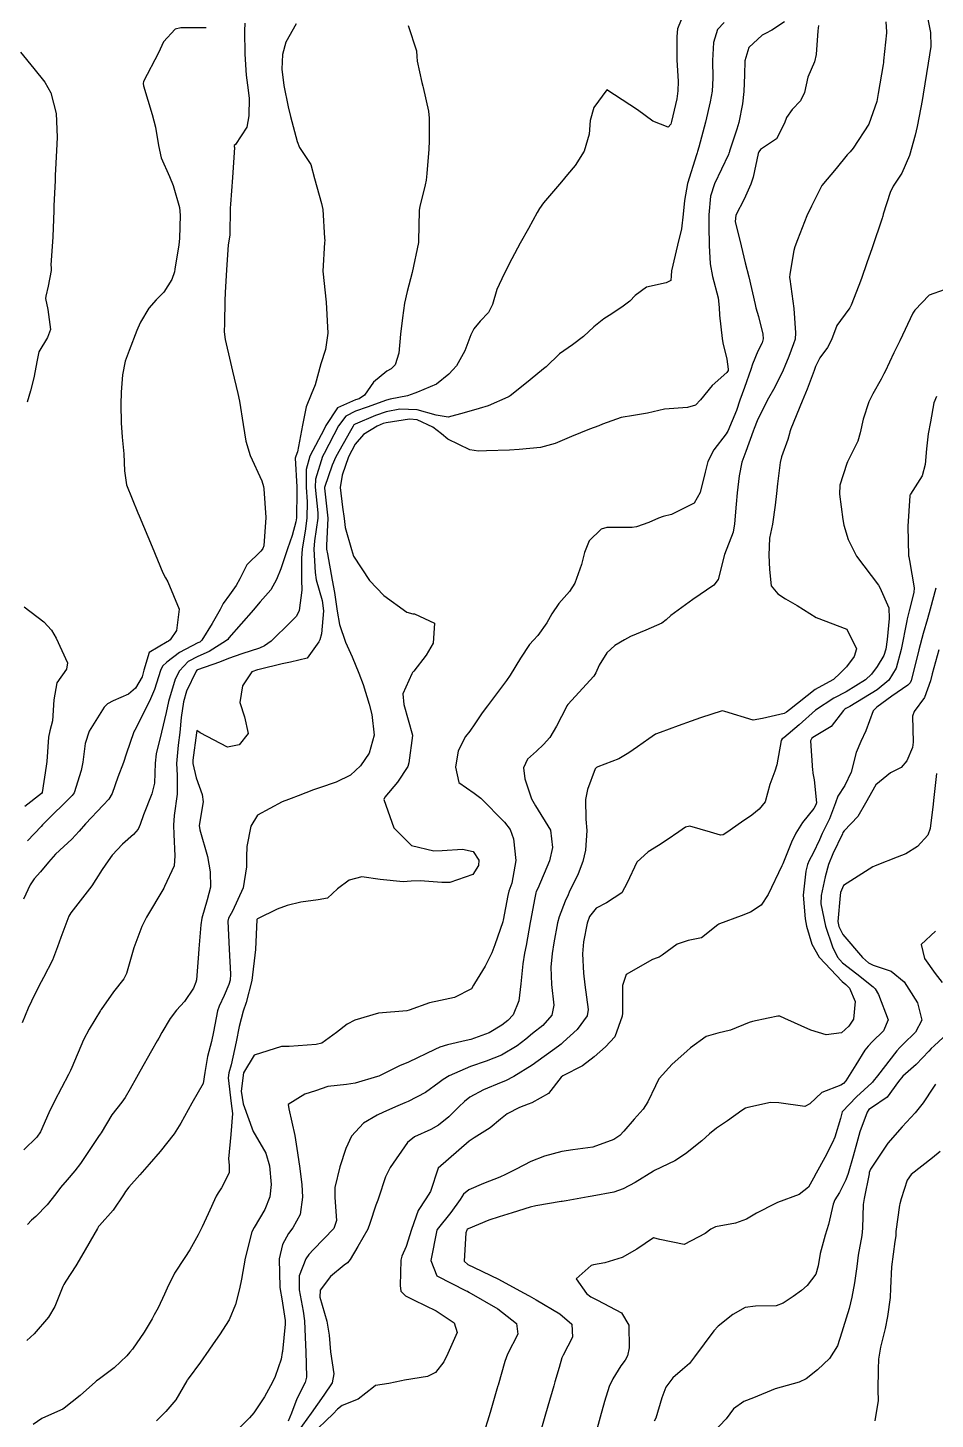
# Model space of a CAD drawing. Header units: metres. Extents: x 318500 to 325275, y 7408834 to 7428799.
# Drawn here: x 323797.2 to 323856, y 7421389.9 to 7421480 of the extents above; entities that cross this region are included whole.
import ezdxf

# ---------------------------------------------------------------- set-up
doc = ezdxf.new("R2010")
doc.units = ezdxf.units.M
doc.header["$MEASUREMENT"] = 0
for name, color, linetype in [('Curvas de Nivel 1m', 11, 'Continuous'), ('Curvas de Nivel 5m', 15, 'Continuous'), ('Vias Primárias', 230, 'Continuous')]:
    doc.layers.add(name, color=color, linetype=linetype)

msp = doc.modelspace()

# ---------------------------------------------------------------- linework, layer by layer
at = {"layer": 'Curvas de Nivel 1m', "flags": 128}
for points, elevation in [([(323839.711, 7421481.031), (323839.275, 7421479.972), (323839.233, 7421479.493), (323839.236, 7421477.972), (323839.309, 7421476.564), (323839.304, 7421475.971), (323839.223, 7421475.451), (323838.895, 7421473.977), (323838.844, 7421473.811), (323838.675, 7421473.616), (323837.671, 7421473.99), (323836.691, 7421474.735), (323834.71, 7421476.03), (323833.859, 7421474.876), (323833.632, 7421474.046), (323833.556, 7421473.157), (323833.238, 7421472.051), (323832.641, 7421471.135), (323832.151, 7421470.548), (323831.763, 7421470.069), (323831.241, 7421469.453), (323830.609, 7421468.71), (323830.343, 7421468.345), (323830.199, 7421468.086), (323829.635, 7421467.044), (323829.096, 7421466.102), (323828.56, 7421465.073), (323828.052, 7421464.117), (323827.575, 7421463.084), (323827.294, 7421462.128), (323827.033, 7421461.611), (323826.504, 7421461.042), (323826.089, 7421460.552), (323825.903, 7421460.146), (323825.509, 7421459.121), (323824.965, 7421458.155), (323824.735, 7421457.888), (323824.462, 7421457.599), (323823.671, 7421456.952), (323822.444, 7421456.447), (323822.268, 7421456.368), (323821.801, 7421456.2), (323820.676, 7421455.977), (323820.436, 7421455.92), (323819.194, 7421455.467), (323818.424, 7421455.199), (323817.792, 7421454.877), (323817.334, 7421454.256), (323816.392, 7421452.471), (323816.295, 7421452.271), (323815.837, 7421450.809), (323815.812, 7421450.278), (323815.993, 7421448.617), (323815.996, 7421448.273), (323815.776, 7421446.814), (323815.738, 7421446.276), (323815.811, 7421444.75), (323815.879, 7421444.274), (323816.26, 7421442.945), (323816.367, 7421442.268), (323816.235, 7421440.773), (323816.114, 7421440.388), (323816.056, 7421440.272), (323815.291, 7421439.202), (323814.21, 7421438.948), (323813.677, 7421438.829), (323812.202, 7421438.474), (323812.074, 7421438.45), (323811.711, 7421438.327), (323811.109, 7421437.413), (323810.93, 7421436.339), (323811.238, 7421435.411), (323811.485, 7421434.33), (323810.892, 7421433.585), (323810.136, 7421433.429), (323808.368, 7421434.368), (323808.151, 7421434.513), (323808.128, 7421434.37), (323807.906, 7421432.591), (323807.907, 7421432.373), (323808.106, 7421431.453), (323808.51, 7421430.366), (323808.563, 7421429.888), (323808.31, 7421428.368), (323808.346, 7421428.087), (323808.845, 7421426.362), (323809.022, 7421425.363), (323809.035, 7421424.36), (323808.827, 7421423.536), (323808.489, 7421422.365), (323808.425, 7421421.924), (323808.288, 7421420.367), (323808.27, 7421420.054), (323808.127, 7421418.368), (323808.09, 7421418.217), (323807.932, 7421417.817), (323807.349, 7421416.948), (323806.847, 7421416.386), (323806.43, 7421415.864), (323805.888, 7421414.94), (323805.698, 7421414.588), (323805.594, 7421414.404), (323805.223, 7421413.759), (323804.47, 7421412.421), (323804.245, 7421412.034), (323803.843, 7421411.305), (323803.526, 7421410.742), (323803.297, 7421410.435), (323802.651, 7421409.608), (323801.956, 7421408.448), (323801.896, 7421408.352), (323801.798, 7421408.206), (323800.624, 7421406.467), (323800.264, 7421405.981), (323799.764, 7421405.404), (323799.33, 7421404.913), (323799.016, 7421404.491), (323798.465, 7421403.773), (323797.728, 7421403.029), (323797.454, 7421402.783), (323797.188, 7421402.515)], 769), ([(323855.38, 7421481.155), (323855.659, 7421479.751), (323855.672, 7421478.83), (323855.496, 7421477.752), (323855.393, 7421477.084), (323855.193, 7421475.755), (323855.115, 7421475.344), (323854.811, 7421473.759), (323854.791, 7421473.647), (323854.673, 7421473.096), (323854.302, 7421471.765), (323853.791, 7421470.624), (323853.242, 7421469.781), (323853.035, 7421469.372), (323852.603, 7421467.965), (323852.563, 7421467.828), (323852.55, 7421467.791), (323852.527, 7421467.719), (323851.88, 7421465.8), (323851.542, 7421464.829), (323851.186, 7421463.81), (323851.013, 7421463.343), (323850.524, 7421462.076), (323850.437, 7421461.905), (323850.377, 7421461.821), (323849.59, 7421460.749), (323849.24, 7421459.833), (323848.987, 7421459.341), (323848.482, 7421458.654), (323848.215, 7421458.103), (323848.117, 7421457.845), (323847.662, 7421456.642), (323847.348, 7421455.856), (323846.613, 7421454.058), (323846.559, 7421453.868), (323846.535, 7421453.751), (323846.413, 7421453.374), (323846.019, 7421452.252), (323845.924, 7421451.877), (323845.751, 7421450.497), (323845.687, 7421449.88), (323845.595, 7421449.124), (323845.417, 7421447.884), (323845.235, 7421446.978), (323845.181, 7421445.887), (323845.226, 7421444.956), (323845.332, 7421443.884), (323845.776, 7421443.378), (323846.272, 7421443.056), (323847.034, 7421442.625), (323848.26, 7421441.84), (323850.249, 7421441.085), (323850.866, 7421439.81), (323850.725, 7421439.31), (323850.212, 7421438.64), (323849.808, 7421438.222), (323849.386, 7421437.828), (323848.612, 7421437.42), (323848.193, 7421437.179), (323846.518, 7421435.865), (323846.334, 7421435.711), (323846.176, 7421435.629), (323844.77, 7421435.292), (323844.169, 7421435.184), (323842.341, 7421435.755), (323842.178, 7421435.782), (323840.774, 7421435.338), (323840.168, 7421435.129), (323839.309, 7421434.817), (323838.156, 7421434.395), (323837.861, 7421434.277), (323837.414, 7421433.987), (323836.679, 7421433.457), (323836.136, 7421433.08), (323835.468, 7421432.672), (323834.122, 7421432.169), (323834.028, 7421432.125), (323833.94, 7421432.032), (323833.452, 7421430.692), (323833.324, 7421430.038), (323833.34, 7421428.779), (323833.406, 7421428.037), (323833.326, 7421426.762), (323833.152, 7421426.039), (323832.841, 7421425.233), (323832.273, 7421424.047), (323832.192, 7421423.874), (323832.011, 7421423.456), (323831.613, 7421422.439), (323831.512, 7421422.057), (323831.274, 7421420.757), (323831.154, 7421420.062), (323831.073, 7421419.185), (323831.117, 7421418.062), (323831.269, 7421416.711), (323831.133, 7421416.062), (323830.561, 7421415.409), (323829.892, 7421414.882), (323829.448, 7421414.525), (323828.899, 7421414.095), (323827.874, 7421413.48), (323826.892, 7421413.097), (323825.866, 7421412.742), (323824.487, 7421412.151), (323824.098, 7421411.914), (323823.853, 7421411.711), (323822.951, 7421411.066), (323821.834, 7421410.488), (323821.629, 7421410.397), (323821.16, 7421410.197), (323820.238, 7421409.791), (323819.821, 7421409.599), (323818.954, 7421409.081), (323818.174, 7421408.234), (323817.792, 7421407.423), (323817.415, 7421406.245), (323817.101, 7421404.909), (323817.092, 7421404.25), (323817.208, 7421402.768), (323817.031, 7421402.25), (323815.706, 7421400.881), (323815.405, 7421400.571), (323815.207, 7421400.275), (323814.786, 7421399.176), (323814.771, 7421398.279), (323815.035, 7421396.89), (323815.125, 7421396.275), (323815.197, 7421394.701), (323815.205, 7421394.274), (323815.259, 7421392.61), (323815.168, 7421392.274), (323814.632, 7421391.221), (323814.288, 7421390.283), (323814.067, 7421389.773)], 764), ([(323814.585, 7421480.302), (323813.928, 7421479.122), (323813.701, 7421478.31), (323813.668, 7421477.363), (323813.783, 7421476.309), (323814.071, 7421474.924), (323814.23, 7421474.304), (323814.656, 7421472.684), (323814.808, 7421472.298), (323815.54, 7421471.187), (323815.777, 7421470.283), (323816.225, 7421468.657), (323816.313, 7421468.274), (323816.422, 7421466.422), (323816.438, 7421466.272), (323816.432, 7421466.135), (323816.31, 7421464.274), (323816.52, 7421462.27), (323816.641, 7421460.268), (323816.479, 7421459.214), (323816.184, 7421458.274), (323815.813, 7421456.917), (323815.561, 7421456.283), (323815.229, 7421455.487), (323814.989, 7421454.291), (323814.68, 7421452.583), (323814.562, 7421452.297), (323814.532, 7421452.154), (323814.62, 7421450.296), (323814.629, 7421450.023), (323814.605, 7421448.287), (323814.574, 7421448.041), (323814.319, 7421447.151), (323814.028, 7421446.294), (323813.598, 7421444.993), (323813.324, 7421444.304), (323812.946, 7421443.634), (323812.258, 7421442.861), (323812.009, 7421442.568), (323811.814, 7421442.327), (323810.232, 7421440.516), (323810.16, 7421440.421), (323810.087, 7421440.351), (323808.952, 7421439.63), (323808.214, 7421439.311), (323807.6, 7421438.988), (323807.024, 7421438.388), (323806.746, 7421437.837), (323806.321, 7421436.398), (323806.163, 7421435.687), (323805.874, 7421434.404), (323805.525, 7421433.013), (323805.451, 7421432.41), (323805.404, 7421431.107), (323805.252, 7421430.413), (323804.71, 7421429.054), (323804.487, 7421428.424), (323804.362, 7421428.129), (323804.06, 7421427.777), (323803.342, 7421427.146), (323802.681, 7421426.444), (323802.408, 7421426.073), (323802.026, 7421425.504), (323801.619, 7421424.853), (323801.349, 7421424.46), (323799.992, 7421422.707), (323799.866, 7421422.482), (323799.351, 7421421.108), (323799.124, 7421420.493), (323798.804, 7421419.641), (323798.229, 7421418.506), (323797.924, 7421417.943), (323797.446, 7421416.983), (323797.23, 7421416.517), (323796.848, 7421415.568)], 771), ([(323811.256, 7421480.343), (323811.238, 7421479.858), (323811.264, 7421478.342), (323811.346, 7421476.971), (323811.441, 7421476.339), (323811.547, 7421475.487), (323811.523, 7421474.337), (323811.401, 7421473.607), (323810.652, 7421472.484), (323810.583, 7421472.419), (323810.579, 7421472.351), (323810.585, 7421472.287), (323810.463, 7421470.353), (323810.33, 7421468.628), (323810.323, 7421468.354), (323810.286, 7421466.643), (323810.251, 7421466.355), (323810.185, 7421465.975), (323810.067, 7421464.357), (323809.994, 7421462.892), (323809.967, 7421462.358), (323809.943, 7421460.913), (323809.935, 7421460.358), (323809.984, 7421459.857), (323810.325, 7421458.352), (323810.462, 7421457.806), (323810.819, 7421456.344), (323810.909, 7421455.866), (323811.165, 7421454.339), (323811.332, 7421453.268), (323811.606, 7421452.332), (323812.365, 7421450.686), (323812.477, 7421450.319), (323812.497, 7421450.179), (323812.615, 7421448.316), (323812.483, 7421446.489), (323812.428, 7421446.318), (323812.391, 7421446.236), (323812.307, 7421446.129), (323811.386, 7421445.241), (323810.935, 7421444.34), (323810.708, 7421443.909), (323810.264, 7421443.311), (323809.869, 7421442.741), (323809.663, 7421442.356), (323809.146, 7421441.456), (323808.483, 7421440.367), (323808.346, 7421440.251), (323808.227, 7421440.196), (323807.029, 7421439.577), (323806.208, 7421438.953), (323805.933, 7421438.675), (323805.813, 7421438.406), (323805.417, 7421437.176), (323805.087, 7421436.416), (323804.151, 7421434.544), (323804.103, 7421434.478), (323804.069, 7421434.431), (323803.578, 7421432.986), (323803.399, 7421432.437), (323803.048, 7421431.498), (323802.67, 7421430.444), (323802.464, 7421430.068), (323802.082, 7421429.678), (323800.945, 7421428.467), (323800.544, 7421427.991), (323800.055, 7421427.483), (323799.535, 7421427.001), (323799.011, 7421426.495), (323798.555, 7421425.979), (323798.023, 7421425.367), (323797.622, 7421424.908), (323797.356, 7421424.517), (323796.924, 7421423.597)], 772), ([(323842.299, 7421480.395), (323841.869, 7421479.933), (323841.599, 7421479.085), (323841.553, 7421477.938), (323841.564, 7421476.783), (323841.515, 7421475.938), (323841.398, 7421475.241), (323841.085, 7421473.944), (323841, 7421473.62), (323840.655, 7421472.307), (323840.578, 7421472.025), (323840.557, 7421471.951), (323840.515, 7421471.819), (323839.923, 7421469.961), (323839.723, 7421468.854), (323839.651, 7421467.964), (323839.538, 7421467.013), (323839.287, 7421465.969), (323838.883, 7421464.305), (323838.868, 7421463.975), (323838.839, 7421463.682), (323838.543, 7421463.532), (323837.28, 7421463.252), (323836.53, 7421462.695), (323836.19, 7421462.34), (323835.765, 7421462.011), (323835.019, 7421461.516), (323834.507, 7421461.183), (323833.86, 7421460.68), (323833.201, 7421460.049), (323832.484, 7421459.501), (323831.63, 7421458.917), (323830.764, 7421458.077), (323830.602, 7421457.944), (323830.467, 7421457.849), (323829.506, 7421457.042), (323828.441, 7421456.209), (323828.385, 7421456.166), (323828.297, 7421456.112), (323827.011, 7421455.551), (323826.429, 7421455.39), (323825.465, 7421455.109), (323824.42, 7421454.824), (323823.653, 7421454.94), (323822.427, 7421455.292), (323821.296, 7421455.337), (323820.424, 7421455.165), (323819.716, 7421454.932), (323818.412, 7421454.371), (323818.329, 7421454.323), (323818.269, 7421454.242), (323818.103, 7421453.94), (323817.16, 7421452.258), (323816.925, 7421451.719), (323816.423, 7421450.269), (323816.415, 7421450.213), (323816.642, 7421448.265), (323816.545, 7421446.499), (323816.541, 7421446.267), (323816.607, 7421445.964), (323816.914, 7421444.26), (323817.061, 7421443.466), (323817.24, 7421442.255), (323817.382, 7421441.393), (323817.782, 7421440.247), (323818.216, 7421439.293), (323818.647, 7421438.233), (323818.922, 7421437.496), (323819.324, 7421436.223), (323819.496, 7421435.552), (323819.636, 7421434.218), (323819.305, 7421433.05), (323818.754, 7421432.23), (323818.111, 7421431.63), (323817.177, 7421431.18), (323816.098, 7421430.806), (323815.706, 7421430.664), (323814.712, 7421430.284), (323814.268, 7421430.108), (323814.087, 7421430.04), (323813.688, 7421429.898), (323812.077, 7421429.027), (323811.651, 7421428.326), (323811.386, 7421426.994), (323811.369, 7421426.33), (323811.377, 7421425.677), (323811.166, 7421424.333), (323810.462, 7421422.808), (323810.215, 7421422.347), (323810.171, 7421422.163), (323810.239, 7421420.346), (323810.332, 7421418.733), (323810.306, 7421418.345), (323810.228, 7421418.054), (323809.925, 7421417.34), (323809.603, 7421416.665), (323809.504, 7421416.354), (323809.245, 7421415.001), (323809.096, 7421414.358), (323808.838, 7421413.393), (323808.682, 7421412.362), (323808.568, 7421411.644), (323807.83, 7421410.37), (323807.122, 7421409.069), (323806.678, 7421408.387), (323805.788, 7421407.242), (323805.08, 7421406.411), (323804.463, 7421405.727), (323803.757, 7421404.923), (323803.544, 7421404.641), (323803.41, 7421404.433), (323802.748, 7421403.427), (323801.854, 7421402.449), (323801.795, 7421402.373), (323801.718, 7421402.255), (323800.685, 7421400.465), (323800.32, 7421399.841), (323799.676, 7421398.847), (323799.539, 7421398.615), (323799.482, 7421398.483), (323798.952, 7421397.189), (323798.542, 7421396.496), (323797.629, 7421395.418), (323797.148, 7421394.991)], 768), ([(323846.205, 7421480.441), (323845.376, 7421479.891), (323844.97, 7421479.683), (323844.755, 7421479.569), (323843.888, 7421478.763), (323843.634, 7421477.911), (323843.621, 7421477.011), (323843.578, 7421475.911), (323843.488, 7421475.122), (323843.242, 7421473.914), (323843.11, 7421473.48), (323842.652, 7421472.054), (323842.619, 7421471.952), (323842.609, 7421471.921), (323842.576, 7421471.848), (323841.67, 7421469.934), (323841.42, 7421469.136), (323841.304, 7421467.939), (323841.311, 7421467.217), (323841.321, 7421465.939), (323841.383, 7421464.763), (323841.537, 7421463.935), (323841.899, 7421462.56), (323841.983, 7421461.928), (323842.005, 7421461.42), (323842.17, 7421459.925), (323842.213, 7421459.642), (323842.48, 7421458.587), (323842.556, 7421457.919), (323842.547, 7421457.841), (323842.467, 7421457.706), (323841.513, 7421456.876), (323840.764, 7421455.945), (323840.436, 7421455.594), (323839.927, 7421455.45), (323838.434, 7421455.336), (323837.343, 7421455.079), (323836.424, 7421454.928), (323835.628, 7421454.805), (323834.415, 7421454.358), (323834.191, 7421454.255), (323833.586, 7421454.042), (323832.405, 7421453.577), (323831.366, 7421453.104), (323830.398, 7421452.855), (323829.03, 7421452.734), (323828.396, 7421452.685), (323826.908, 7421452.646), (323826.395, 7421452.617), (323825.837, 7421452.704), (323824.402, 7421453.4), (323823.987, 7421453.747), (323823.442, 7421454.175), (323822.417, 7421454.649), (323821.923, 7421454.692), (323820.414, 7421454.458), (323820.229, 7421454.406), (323819.828, 7421454.226), (323818.949, 7421453.69), (323818.398, 7421453.079), (323817.972, 7421452.246), (323817.561, 7421451.063), (323817.443, 7421450.254), (323817.594, 7421448.998), (323817.691, 7421448.25), (323817.753, 7421447.678), (323818.161, 7421446.242), (323818.304, 7421445.811), (323819.327, 7421444.23), (323820.266, 7421443.261), (323821.753, 7421442.195), (323822.142, 7421442.084), (323822.249, 7421442.066), (323823.545, 7421441.472), (323823.452, 7421440.172), (323822.995, 7421439.401), (323822.203, 7421438.359), (323822.127, 7421438.265), (323822.074, 7421438.191), (323821.487, 7421436.897), (323821.566, 7421436.196), (323822.12, 7421434.22), (323822.122, 7421434.19), (323821.886, 7421432.43), (323821.812, 7421432.193), (323821.146, 7421431.163), (323820.331, 7421430.208), (323820.267, 7421430.039), (323820.919, 7421428.202), (323822.053, 7421427.07), (323823.493, 7421426.724), (323824.049, 7421426.733), (323825.365, 7421426.826), (323826.048, 7421426.674), (323826.423, 7421426.126), (323826.4, 7421425.763), (323826.031, 7421425.196), (323824.545, 7421424.672), (323824.025, 7421424.67), (323822.621, 7421424.777), (323822.026, 7421424.751), (323821.517, 7421424.703), (323820.027, 7421424.861), (323818.835, 7421425.035), (323818.026, 7421424.826), (323817.258, 7421424.251), (323816.614, 7421423.657), (323816.009, 7421423.54), (323814.887, 7421423.401), (323814.003, 7421423.174), (323813.364, 7421422.935), (323812.092, 7421422.318), (323812.045, 7421422.263), (323811.96, 7421420.32), (323811.716, 7421418.323), (323811.348, 7421416.899), (323811.155, 7421416.331), (323810.888, 7421415.342), (323810.705, 7421414.338), (323810.379, 7421412.856), (323810.222, 7421412.345), (323810.181, 7421412.019), (323810.38, 7421410.342), (323810.455, 7421409.706), (323810.366, 7421408.342), (323810.212, 7421406.771), (323810.255, 7421406.343), (323810.258, 7421405.857), (323809.758, 7421404.881), (323809.54, 7421404.566), (323809.405, 7421404.353), (323808.884, 7421403.207), (323808.511, 7421402.362), (323808.24, 7421401.839), (323807.705, 7421400.871), (323807.384, 7421400.375), (323806.708, 7421399.361), (323806.232, 7421398.392), (323806.062, 7421397.996), (323805.651, 7421397.117), (323805.402, 7421396.646), (323805.268, 7421396.406), (323804.742, 7421395.524), (323803.985, 7421394.425), (323803.818, 7421394.226), (323803.614, 7421393.999), (323802.814, 7421393.226), (323801.767, 7421392.448), (323801.663, 7421392.375), (323801.588, 7421392.31), (323800.603, 7421391.436), (323799.562, 7421390.598), (323799.488, 7421390.554), (323799.336, 7421390.482), (323798.12, 7421389.929), (323797.55, 7421389.549)], 767), ([(323848.411, 7421480.199), (323848.364, 7421479.846), (323848.264, 7421478.32), (323848.139, 7421477.849), (323847.718, 7421476.853), (323847.509, 7421475.858), (323847.25, 7421475.313), (323846.693, 7421474.755), (323846.329, 7421474.231), (323846.207, 7421473.877), (323845.692, 7421472.857), (323844.654, 7421472.168), (323844.541, 7421472.012), (323844.505, 7421471.901), (323844.172, 7421470.367), (323844.028, 7421469.906), (323843.592, 7421468.934), (323843.057, 7421467.915), (323843.006, 7421467.504), (323843.396, 7421465.912), (323843.658, 7421464.81), (323843.89, 7421463.907), (323844.299, 7421462.127), (323844.353, 7421461.902), (323844.514, 7421461.339), (323844.809, 7421460.202), (323844.822, 7421459.895), (323844.748, 7421459.645), (323844.488, 7421459.105), (323844.128, 7421458.25), (323844.024, 7421457.904), (323843.625, 7421456.736), (323843.322, 7421455.911), (323843.087, 7421455.26), (323842.527, 7421453.919), (323842.491, 7421453.848), (323842.417, 7421453.729), (323841.63, 7421452.703), (323841.247, 7421451.937), (323841.071, 7421451.248), (323840.754, 7421449.944), (323840.353, 7421449.254), (323838.88, 7421448.507), (323838.344, 7421448.392), (323838.05, 7421448.275), (323837.428, 7421447.989), (323836.621, 7421447.712), (323836.335, 7421447.674), (323834.691, 7421447.669), (323834.333, 7421447.571), (323833.554, 7421446.809), (323833.261, 7421446.046), (323833.07, 7421445.277), (323832.638, 7421444.055), (323832.275, 7421443.52), (323831.594, 7421442.739), (323831.148, 7421442.071), (323830.827, 7421441.499), (323830.239, 7421440.671), (323829.952, 7421440.366), (323829.702, 7421440.088), (323829.112, 7421439.201), (323828.441, 7421438.106), (323828.196, 7421437.746), (323826.973, 7421436.122), (323826.64, 7421435.658), (323826.162, 7421434.948), (323825.822, 7421434.468), (323825.56, 7421434.139), (323825.081, 7421433.201), (323824.908, 7421432.148), (323825.121, 7421431.156), (323826.103, 7421430.467), (323826.547, 7421430.126), (323828.077, 7421428.587), (323828.447, 7421428.104), (323828.655, 7421427.508), (323828.813, 7421426.098), (323828.546, 7421424.623), (323828.362, 7421424.105), (323828.289, 7421423.833), (323827.992, 7421422.231), (323827.967, 7421422.133), (323827.961, 7421422.11), (323827.451, 7421420.632), (323827.251, 7421420.117), (323826.833, 7421419.239), (323826.13, 7421418.128), (323826.061, 7421418.006), (323825.935, 7421417.781), (323824.847, 7421417.226), (323823.923, 7421417.033), (323823.227, 7421416.864), (323821.913, 7421416.388), (323821.752, 7421416.352), (323819.91, 7421416.21), (323818.387, 7421415.748), (323817.899, 7421415.484), (323817.201, 7421414.94), (323816.255, 7421414.264), (323815.879, 7421414.179), (323814.133, 7421414.032), (323813.877, 7421414.033), (323813.63, 7421414.046), (323811.872, 7421413.477), (323811.185, 7421412.33), (323811.027, 7421411.147), (323811.162, 7421410.33), (323811.803, 7421408.543), (323811.922, 7421408.318), (323812.615, 7421407.135), (323812.853, 7421406.304), (323812.959, 7421405.105), (323812.885, 7421404.303), (323812.559, 7421403.486), (323811.858, 7421402.318), (323811.717, 7421402.026), (323811.278, 7421400.326), (323811.052, 7421398.957), (323810.928, 7421398.331), (323810.667, 7421397.323), (323810.258, 7421396.341), (323809.63, 7421395.367), (323809.205, 7421394.774), (323808.922, 7421394.357), (323808.389, 7421393.581), (323807.592, 7421392.506), (323807.537, 7421392.424), (323807.507, 7421392.371), (323806.802, 7421391.151), (323806.156, 7421390.391), (323805.554, 7421389.791)], 766), ([(323808.755, 7421480.048), (323807.11, 7421480.041), (323806.754, 7421479.967), (323806.006, 7421479.147), (323805.671, 7421478.416), (323804.711, 7421476.569), (323804.679, 7421476.43), (323804.708, 7421476.278), (323805.272, 7421474.421), (323805.476, 7421473.61), (323805.673, 7421472.415), (323805.854, 7421471.624), (323806.378, 7421470.404), (323806.621, 7421469.827), (323807.024, 7421468.396), (323807.074, 7421467.914), (323807.03, 7421466.395), (323806.983, 7421465.979), (323806.741, 7421464.398), (323806.711, 7421464.235), (323806.54, 7421463.737), (323806.021, 7421462.914), (323805.528, 7421462.415), (323805.048, 7421461.886), (323804.498, 7421460.968), (323804.338, 7421460.587), (323804.28, 7421460.432), (323803.765, 7421459.149), (323803.516, 7421458.44), (323803.346, 7421457.552), (323803.246, 7421456.442), (323803.229, 7421455.641), (323803.249, 7421454.442), (323803.322, 7421453.52), (323803.433, 7421452.44), (323803.468, 7421451.345), (323803.597, 7421450.438), (323804.333, 7421448.617), (323804.42, 7421448.429), (323804.986, 7421447.089), (323805.255, 7421446.416), (323805.952, 7421444.738), (323806.126, 7421444.402), (323806.276, 7421444.151), (323807.008, 7421442.389), (323806.837, 7421440.992), (323806.427, 7421440.397), (323806.317, 7421440.31), (323806.228, 7421440.267), (323805.074, 7421439.561), (323804.714, 7421438.422), (323804.616, 7421438.001), (323804.182, 7421437.251), (323803.737, 7421436.874), (323802.747, 7421436.444), (323802.377, 7421436.239), (323802.166, 7421436.029), (323801.175, 7421434.465), (323800.931, 7421433.675), (323800.782, 7421432.47), (323800.663, 7421431.92), (323800.205, 7421430.478), (323800.088, 7421430.304), (323798.261, 7421428.507), (323798.162, 7421428.415), (323798.067, 7421428.305), (323797.194, 7421427.378)], 773), ([(323796.729, 7421478.461), (323797.599, 7421477.407), (323798.319, 7421476.516), (323798.7, 7421475.828), (323799.041, 7421474.505), (323799.115, 7421472.961), (323799.09, 7421472.503), (323798.996, 7421470.867), (323798.985, 7421470.505), (323798.978, 7421470.151), (323798.905, 7421468.505), (323798.896, 7421468.205), (323798.824, 7421466.506), (323798.712, 7421464.668), (323798.722, 7421464.507), (323798.731, 7421464.323), (323798.532, 7421463.299), (323798.378, 7421462.655), (323798.355, 7421462.512), (323798.509, 7421461.79), (323798.69, 7421460.507), (323798.485, 7421459.991), (323797.933, 7421459.058), (323797.818, 7421458.517), (323797.605, 7421457.366), (323797.391, 7421456.52), (323797.167, 7421455.784)], 774), ([(323856.54, 7421463.063), (323855.57, 7421462.715), (323854.643, 7421461.759), (323854.59, 7421461.689), (323854.518, 7421461.564), (323853.663, 7421459.773), (323853.288, 7421458.978), (323852.713, 7421457.786), (323852.632, 7421457.623), (323852.463, 7421457.291), (323851.925, 7421456.321), (323851.673, 7421455.802), (323851.303, 7421454.681), (323851.106, 7421453.81), (323850.95, 7421453.274), (323850.395, 7421452.145), (323850.282, 7421451.931), (323850.241, 7421451.821), (323849.785, 7421450.409), (323849.756, 7421449.826), (323849.971, 7421448.197), (323850.043, 7421447.823), (323850.326, 7421446.898), (323850.869, 7421445.812), (323852.282, 7421443.933), (323852.385, 7421443.788), (323852.962, 7421442.474), (323852.985, 7421441.779), (323852.861, 7421440.403), (323852.774, 7421439.782), (323852.641, 7421439.367), (323852.213, 7421438.66), (323851.83, 7421438.172), (323851.446, 7421437.801), (323850.192, 7421437.019), (323849.404, 7421436.612), (323848.201, 7421435.84), (323847.147, 7421434.874), (323846.153, 7421434.037), (323846.054, 7421433.969), (323845.986, 7421433.872), (323845.703, 7421432.299), (323845.57, 7421431.878), (323845.249, 7421431.02), (323844.953, 7421429.887), (323844.566, 7421429.42), (323844.087, 7421429.041), (323843.42, 7421428.567), (323842.466, 7421427.916), (323842.226, 7421427.76), (323842.067, 7421427.735), (323841.41, 7421427.93), (323840.075, 7421428.31), (323839.785, 7421428.243), (323839.368, 7421427.961), (323838.602, 7421427.431), (323838.056, 7421427.062), (323837.376, 7421426.654), (323836.644, 7421425.991), (323836.026, 7421424.642), (323835.662, 7421424.005), (323834.689, 7421423.341), (323834.005, 7421422.998), (323833.57, 7421422.461), (323833.419, 7421422.036), (323833.187, 7421420.823), (323833.124, 7421420.038), (323833.2, 7421418.785), (323833.287, 7421418.037), (323833.5, 7421416.45), (323833.43, 7421416.035), (323832.791, 7421415.147), (323831.884, 7421414.316), (323831.738, 7421414.196), (323831.561, 7421414.055), (323829.867, 7421412.822), (323828.674, 7421412.098), (323828.133, 7421411.828), (323827.854, 7421411.715), (323826.723, 7421411.245), (323825.839, 7421410.752), (323825.481, 7421410.489), (323825.119, 7421410.141), (323824.479, 7421409.491), (323823.812, 7421408.953), (323823.304, 7421408.671), (323822.245, 7421408.183), (323821.796, 7421407.825), (323820.67, 7421406.201), (323820.381, 7421405.593), (323819.911, 7421404.208), (323819.867, 7421404.09), (323819.743, 7421403.767), (323819.366, 7421402.575), (323819.221, 7421402.217), (323818.572, 7421401.091), (323818.087, 7421400.234), (323817.914, 7421400.02), (323817.694, 7421399.872), (323816.807, 7421399.13), (323816.148, 7421398.263), (323816.127, 7421397.799), (323816.572, 7421396.256), (323816.722, 7421395.345), (323816.818, 7421394.252), (323817.019, 7421392.828), (323816.913, 7421392.25), (323816.379, 7421391.457), (323815.56, 7421390.295), (323815.552, 7421390.279), (323814.706, 7421389.12)], 763), ([(323856.041, 7421456.149), (323855.882, 7421455.746), (323855.65, 7421454.525), (323855.514, 7421453.749), (323855.393, 7421452.762), (323855.319, 7421451.751), (323855.113, 7421451.019), (323854.361, 7421449.831), (323854.332, 7421449.789), (323854.319, 7421449.761), (323854.311, 7421449.712), (323854.194, 7421447.762), (323854.232, 7421445.84), (323854.249, 7421445.761), (323854.307, 7421445.541), (323854.606, 7421443.757), (323854.581, 7421443.453), (323854.265, 7421442.264), (323854.152, 7421441.762), (323854.125, 7421441.629), (323853.766, 7421439.767), (323853.433, 7421438.55), (323852.958, 7421437.779), (323852.194, 7421437.157), (323850.444, 7421436.077), (323850.181, 7421435.933), (323850.11, 7421435.892), (323850.029, 7421435.822), (323849.222, 7421434.771), (323848.154, 7421434.136), (323847.977, 7421434.019), (323847.882, 7421433.844), (323848.027, 7421431.935), (323848.032, 7421431.841), (323848.039, 7421431.761), (323848.115, 7421431.311), (323848.27, 7421429.838), (323848.239, 7421429.697), (323848.094, 7421429.465), (323847.368, 7421428.563), (323846.934, 7421427.857), (323846.648, 7421427.274), (323846.091, 7421425.869), (323846.039, 7421425.74), (323845.147, 7421423.883), (323844.7, 7421423.2), (323844.003, 7421422.74), (323843.399, 7421422.506), (323841.991, 7421421.981), (323841.949, 7421421.962), (323841.88, 7421421.922), (323840.841, 7421421.073), (323839.974, 7421420.905), (323839.251, 7421420.677), (323838.273, 7421419.967), (323838.09, 7421419.838), (323837.958, 7421419.781), (323837.658, 7421419.676), (323835.947, 7421418.709), (323835.711, 7421418.003), (323835.714, 7421416.202), (323835.704, 7421416.003), (323835.225, 7421414.675), (323834.624, 7421414.019), (323833.874, 7421413.383), (323833.125, 7421412.78), (323831.861, 7421412.145), (323831.746, 7421412.052), (323830.919, 7421410.989), (323829.835, 7421410.388), (323829.608, 7421410.309), (323829.039, 7421410.092), (323828.255, 7421409.672), (323827.818, 7421409.334), (323827.149, 7421408.777), (323826.118, 7421408.127), (323825.798, 7421407.909), (323823.78, 7421406.16), (323823.277, 7421404.648), (323822.988, 7421404.171), (323822.494, 7421403.423), (323822.048, 7421402.185), (323821.709, 7421401.089), (323821.429, 7421400.467), (323821.356, 7421400.193), (323821.315, 7421398.554), (323821.371, 7421398.193), (323821.665, 7421397.882), (323822.235, 7421397.608), (323823.651, 7421396.91), (323824.827, 7421396.142), (323825.015, 7421395.521), (323824.41, 7421394.148), (323824.15, 7421393.614), (323823.601, 7421392.917), (323823.099, 7421392.666), (323821.593, 7421392.42), (323821.404, 7421392.38), (323820.578, 7421392.2), (323819.727, 7421392.069), (323819.586, 7421391.968), (323818.606, 7421391.193), (323817.568, 7421390.773), (323817.258, 7421390.551), (323816.978, 7421390.249), (323815.546, 7421388.85)], 762), ([(323855.999, 7421443.743), (323855.643, 7421442.369), (323855.461, 7421441.748), (323855.193, 7421440.803), (323854.907, 7421439.753), (323854.765, 7421439.211), (323854.405, 7421437.758), (323854.345, 7421437.612), (323854.197, 7421437.461), (323853.16, 7421436.746), (323852.182, 7421436.036), (323851.954, 7421435.793), (323851.471, 7421434.49), (323851.137, 7421433.805), (323850.848, 7421433.1), (323850.529, 7421431.814), (323850.111, 7421430.96), (323849.664, 7421430.265), (323849.508, 7421429.826), (323849.118, 7421428.796), (323848.648, 7421427.834), (323848.463, 7421427.437), (323848.051, 7421426.574), (323847.797, 7421426.09), (323847.7, 7421425.845), (323847.596, 7421425.407), (323847.407, 7421423.849), (323847.536, 7421422.308), (323847.628, 7421421.845), (323847.973, 7421420.674), (323848.454, 7421419.835), (323849.944, 7421418.262), (323850.186, 7421418.06), (323850.411, 7421417.813), (323850.772, 7421416.963), (323850.665, 7421415.809), (323850.365, 7421415.351), (323849.897, 7421414.925), (323848.911, 7421414.808), (323847.899, 7421415.091), (323846.222, 7421415.865), (323845.912, 7421416.003), (323845.775, 7421416.008), (323845.153, 7421415.878), (323844.129, 7421415.666), (323843.906, 7421415.594), (323842.706, 7421415.1), (323841.895, 7421414.906), (323841.125, 7421414.698), (323840.109, 7421413.947), (323839.878, 7421413.745), (323838.94, 7421412.889), (323838.099, 7421411.968), (323838.005, 7421411.821), (323837.853, 7421411.499), (323837.356, 7421410.459), (323837.043, 7421409.982), (323836.474, 7421409.336), (323835.808, 7421408.551), (323835.543, 7421408.265), (323835.149, 7421408.01), (323833.795, 7421407.53), (323832.5, 7421407.336), (323831.792, 7421407.236), (323830.658, 7421406.936), (323829.785, 7421406.593), (323828.839, 7421406.094), (323828.138, 7421405.741), (323827.772, 7421405.584), (323826.72, 7421405.166), (323825.759, 7421404.748), (323825.418, 7421404.473), (323825.196, 7421404.138), (323824.599, 7421403.285), (323823.72, 7421402.184), (323823.692, 7421402.133), (323823.313, 7421400.166), (323823.685, 7421399.172), (323825.584, 7421398.219), (323825.671, 7421398.183), (323825.767, 7421398.129), (323827.654, 7421397.043), (323828.854, 7421396.092), (323828.945, 7421395.402), (323828.273, 7421394.1), (323828.092, 7421393.623), (323827.664, 7421392.109), (323827.645, 7421392.053), (323827.586, 7421391.835), (323827.195, 7421390.484), (323827.085, 7421390.115), (323826.723, 7421388.944)], 761), ([(323796.969, 7421442.523), (323798.24, 7421441.556), (323798.741, 7421441.008), (323799.039, 7421440.498), (323799.781, 7421438.912), (323799.715, 7421438.487), (323799.088, 7421437.595), (323798.89, 7421436.499), (323798.803, 7421435.146), (323798.638, 7421434.503), (323798.558, 7421434.089), (323798.44, 7421432.505), (323798.407, 7421432.215), (323798.149, 7421430.509), (323798.089, 7421430.432), (323797.019, 7421429.582)], 774), ([(323856.044, 7421431.741), (323855.862, 7421429.983), (323855.839, 7421429.743), (323855.645, 7421428.176), (323855.488, 7421427.746), (323854.819, 7421426.992), (323854.051, 7421426.526), (323853.507, 7421426.309), (323852.185, 7421425.788), (323852.039, 7421425.731), (323851.93, 7421425.683), (323850.027, 7421424.479), (323849.833, 7421424.011), (323849.798, 7421423.822), (323849.668, 7421422.15), (323849.722, 7421421.823), (323849.982, 7421421.297), (323851.26, 7421419.8), (323851.635, 7421419.473), (323851.955, 7421419.318), (323853.113, 7421418.934), (323853.945, 7421418.239), (323854.264, 7421417.757), (323854.813, 7421416.865), (323855.106, 7421415.748), (323854.676, 7421414.975), (323853.886, 7421414.193), (323853.671, 7421413.976), (323853.485, 7421413.766), (323852.224, 7421412.145), (323851.952, 7421411.789), (323851.908, 7421411.741), (323851.859, 7421411.693), (323850.867, 7421410.777), (323849.943, 7421409.809), (323849.906, 7421409.733), (323849.824, 7421409.381), (323849.459, 7421408.161), (323849.311, 7421407.817), (323848.817, 7421406.851), (323848.247, 7421405.833), (323848.091, 7421405.52), (323847.766, 7421404.922), (323847.151, 7421404.457), (323845.751, 7421403.933), (323845.707, 7421403.914), (323845.621, 7421403.871), (323844.387, 7421403.237), (323843.735, 7421402.862), (323843.025, 7421402.606), (323841.727, 7421402.36), (323841.432, 7421402.217), (323841.076, 7421401.93), (323839.713, 7421401.223), (323838.137, 7421401.545), (323837.717, 7421401.648), (323836.641, 7421400.917), (323835.704, 7421400.364), (323834.564, 7421400.017), (323833.841, 7421399.885), (323833.697, 7421399.856), (323832.725, 7421398.999), (323833.391, 7421398.033), (323833.667, 7421397.821), (323834.088, 7421397.599), (323835.652, 7421396.786), (323836.116, 7421395.993), (323836.146, 7421394.513), (323836.029, 7421393.994), (323835.885, 7421393.727), (323835.61, 7421393.341), (323835.087, 7421392.519), (323834.858, 7421392.011), (323834.56, 7421391.03), (323834.276, 7421390.019), (323833.792, 7421388.276)], 759), ([(323855.987, 7421421.52), (323855.063, 7421420.66), (323855.263, 7421419.747), (323855.95, 7421418.766), (323856.408, 7421418.196)], 758), ([(323856.747, 7421414.877), (323855.885, 7421414.088), (323855.707, 7421413.918), (323855.542, 7421413.743), (323854.737, 7421412.885), (323853.864, 7421412.112), (323853.585, 7421411.764), (323852.856, 7421410.764), (323851.834, 7421410.073), (323851.669, 7421409.955), (323851.555, 7421409.793), (323851.091, 7421408.517), (323850.896, 7421407.799), (323850.654, 7421406.939), (323850.325, 7421405.805), (323850.186, 7421405.393), (323849.762, 7421404.582), (323849.47, 7421404.099), (323849.359, 7421403.816), (323849.045, 7421402.506), (323848.846, 7421401.823), (323848.52, 7421400.64), (323848.385, 7421399.83), (323848.223, 7421399.301), (323847.681, 7421398.551), (323847.296, 7421398.225), (323846.759, 7421397.854), (323846.119, 7421397.407), (323845.66, 7421397.232), (323844.326, 7421397.217), (323843.659, 7421397.13), (323842.865, 7421396.688), (323841.911, 7421395.916), (323841.637, 7421395.628), (323840.385, 7421393.939), (323840.048, 7421393.509), (323839.608, 7421393.122), (323838.977, 7421392.578), (323838.522, 7421391.961), (323838.263, 7421391.28), (323837.873, 7421389.967), (323837.769, 7421389.756)], 758), ([(323855.988, 7421411.608), (323855.855, 7421411.404), (323855.191, 7421410.389), (323854.669, 7421409.747), (323853.816, 7421408.845), (323852.905, 7421407.773), (323851.783, 7421406.087), (323851.696, 7421405.875), (323851.678, 7421405.791), (323851.36, 7421404.19), (323851.301, 7421403.794), (323851.26, 7421402.261), (323851.212, 7421401.795), (323850.978, 7421400.527), (323850.894, 7421399.798), (323850.744, 7421398.739), (323850.574, 7421397.801), (323850.397, 7421397.064), (323850.005, 7421395.806), (323849.922, 7421395.523), (323849.628, 7421394.643), (323849.107, 7421393.818), (323848.348, 7421393.09), (323847.6, 7421392.503), (323847.159, 7421392.285), (323845.59, 7421391.87), (323844.19, 7421391.274), (323843.577, 7421391.04), (323842.906, 7421390.564), (323842.421, 7421389.907), (323841.551, 7421388.981)], 757), ([(323856.292, 7421407.228), (323855.791, 7421406.819), (323854.41, 7421405.751), (323854.145, 7421405.384), (323853.756, 7421404.176), (323853.666, 7421403.847), (323853.651, 7421403.761), (323853.423, 7421402.066), (323853.402, 7421401.765), (323853.353, 7421401.402), (323853.136, 7421399.768), (323853.075, 7421398.373), (323853.04, 7421397.769), (323852.881, 7421396.542), (323852.721, 7421395.774), (323852.416, 7421394.566), (323852.289, 7421393.78), (323852.259, 7421393.132), (323852.252, 7421391.78), (323852.258, 7421391.101), (323852.043, 7421389.783)], 756)]:
    msp.add_lwpolyline(points, dxfattribs=dict(at, elevation=elevation))
at = {"layer": 'Curvas de Nivel 5m', "flags": 128}
for points, elevation in [([(323821.84, 7421480.204), (323822.374, 7421478.557), (323822.407, 7421478.195), (323822.417, 7421477.885), (323822.713, 7421476.5), (323822.784, 7421476.262), (323822.8, 7421476.189), (323823.153, 7421474.649), (323823.202, 7421474.182), (323823.197, 7421472.721), (323823.182, 7421472.182), (323823.056, 7421470.605), (323822.996, 7421470.185), (323822.932, 7421469.879), (323822.604, 7421468.471), (323822.551, 7421468.241), (323822.547, 7421468.191), (323822.518, 7421466.244), (323822.516, 7421466.191), (323822.509, 7421466.13), (323822.093, 7421464.197), (323821.763, 7421462.97), (323821.595, 7421462.204), (323821.462, 7421461.25), (323821.345, 7421460.207), (323821.24, 7421458.971), (323820.991, 7421458.212), (323820.727, 7421457.955), (323820.464, 7421457.801), (323819.592, 7421457.09), (323819.009, 7421456.234), (323818.661, 7421456.014), (323818.436, 7421455.951), (323817.256, 7421455.43), (323816.508, 7421454.269), (323816.408, 7421454.05), (323815.468, 7421452.284), (323815.227, 7421451.438), (323815.224, 7421450.287), (323815.293, 7421449.339), (323815.285, 7421448.28), (323815.168, 7421447.435), (323814.978, 7421446.283), (323814.928, 7421445.656), (323814.924, 7421444.284), (323814.944, 7421443.609), (323814.774, 7421442.285), (323814.598, 7421441.935), (323814.243, 7421441.562), (323812.96, 7421440.309), (323812.547, 7421439.994), (323812.223, 7421439.848), (323811.078, 7421439.476), (323810.212, 7421439.183), (323809.617, 7421438.948), (323808.201, 7421438.449), (323808.151, 7421438.421), (323808.105, 7421438.371), (323807.497, 7421437.063), (323807.288, 7421436.383), (323807.132, 7421435.358), (323807.047, 7421434.387), (323806.949, 7421433.576), (323806.844, 7421432.389), (323806.878, 7421431.619), (323806.891, 7421430.388), (323806.697, 7421429.012), (323806.65, 7421428.391), (323806.677, 7421427.774), (323806.725, 7421426.39), (323806.68, 7421425.741), (323806.065, 7421424.399), (323806.009, 7421424.307), (323804.896, 7421422.416), (323804.59, 7421421.812), (323804.073, 7421420.428), (323803.953, 7421419.991), (323803.606, 7421418.763), (323803.426, 7421418.435), (323802.769, 7421417.594), (323801.965, 7421416.449), (323801.94, 7421416.419), (323801.909, 7421416.374), (323801.177, 7421415.175), (323800.826, 7421414.466), (323800.065, 7421412.689), (323799.974, 7421412.478), (323799.848, 7421412.232), (323798.946, 7421410.493), (323798.583, 7421409.734), (323798.034, 7421408.506), (323797.797, 7421408.177), (323796.962, 7421407.344)], 770), ([(323852.77, 7421480.428), (323852.819, 7421479.789), (323852.818, 7421479.731), (323852.75, 7421479.112), (323852.608, 7421477.916), (323852.605, 7421477.792), (323852.6, 7421477.663), (323852.272, 7421475.797), (323852.172, 7421475.268), (323851.672, 7421473.805), (323850.656, 7421472.238), (323850.456, 7421472.019), (323850.27, 7421471.824), (323849.541, 7421470.931), (323848.63, 7421469.84), (323847.963, 7421468.497), (323847.646, 7421467.854), (323847.039, 7421466.317), (323846.883, 7421465.865), (323846.818, 7421465.625), (323846.553, 7421464.086), (323846.537, 7421463.87), (323846.548, 7421463.75), (323846.808, 7421461.866), (323846.92, 7421460.28), (323846.885, 7421459.864), (323846.797, 7421459.564), (323846.483, 7421458.745), (323846.228, 7421458.119), (323846.124, 7421457.875), (323845.572, 7421456.764), (323845.079, 7421455.89), (323844.427, 7421454.585), (323844.241, 7421454.083), (323844.183, 7421453.902), (323843.703, 7421452.604), (323843.446, 7421451.909), (323843.261, 7421451.027), (323843.148, 7421449.912), (323843.083, 7421449.183), (323842.975, 7421447.914), (323842.87, 7421447.377), (323842.31, 7421445.92), (323841.902, 7421444.309), (323841.619, 7421443.93), (323840.271, 7421443), (323838.841, 7421441.971), (323838.539, 7421441.692), (323838.252, 7421441.465), (323837.219, 7421441.016), (323836.239, 7421440.598), (323835.852, 7421440.39), (323835.224, 7421440.015), (323834.698, 7421439.548), (323834.211, 7421438.75), (323833.994, 7421438.243), (323833.854, 7421438.035), (323832.181, 7421436.197), (323832.121, 7421436.121), (323832.085, 7421436.061), (323831.438, 7421434.79), (323831.012, 7421434.071), (323830.608, 7421433.608), (323830.137, 7421433.185), (323829.561, 7421432.656), (323829.297, 7421432.092), (323829.402, 7421431.379), (323829.816, 7421430.084), (323830.093, 7421429.642), (323831.05, 7421428.065), (323831.19, 7421426.926), (323830.987, 7421426.066), (323830.231, 7421424.286), (323830.128, 7421424.078), (323830.102, 7421423.996), (323830.012, 7421423.564), (323829.78, 7421422.296), (323829.742, 7421422.084), (323829.469, 7421420.586), (323829.379, 7421420.089), (323829.269, 7421419.406), (323829.127, 7421418.092), (323829.01, 7421417.008), (323828.637, 7421416.099), (323828.281, 7421415.727), (323827.9, 7421415.428), (323827.075, 7421414.935), (323825.886, 7421414.497), (323825.594, 7421414.425), (323824.388, 7421414.152), (323823.878, 7421413.991), (323823.56, 7421413.848), (323821.868, 7421413.034), (323821.274, 7421412.788), (323820.118, 7421412.207), (323819.944, 7421412.124), (323819.858, 7421412.093), (323818.41, 7421411.673), (323817.85, 7421411.587), (323816.647, 7421411.459), (323815.844, 7421411.179), (323815.158, 7421410.959), (323814.078, 7421410.288), (323814.104, 7421410.009), (323814.494, 7421408.283), (323814.633, 7421407.44), (323814.793, 7421406.28), (323814.949, 7421405.092), (323814.993, 7421404.278), (323814.855, 7421403.157), (323814.37, 7421402.284), (323814.086, 7421401.917), (323813.709, 7421401.215), (323813.484, 7421400.293), (323813.519, 7421398.445), (323813.544, 7421398.292), (323813.661, 7421397.682), (323813.869, 7421396.288), (323813.876, 7421396.05), (323813.701, 7421394.289), (323813.691, 7421394.218), (323813.612, 7421393.783), (323813.222, 7421392.669), (323813.052, 7421392.298), (323812.542, 7421391.339), (323811.848, 7421390.316), (323811.557, 7421389.992), (323809.956, 7421388.344)], 765), ([(323856.204, 7421439.74), (323855.765, 7421438.186), (323855.661, 7421437.745), (323855.274, 7421436.665), (323854.61, 7421435.756), (323854.485, 7421435.448), (323854.532, 7421433.756), (323854.483, 7421433.419), (323854.132, 7421432.544), (323853.766, 7421432.125), (323853.073, 7421431.776), (323852.112, 7421430.989), (323851.459, 7421429.8), (323850.958, 7421428.936), (323850.073, 7421428.02), (323849.99, 7421427.902), (323849.952, 7421427.821), (323849.344, 7421426.534), (323849.061, 7421425.83), (323848.832, 7421425.032), (323848.58, 7421423.834), (323848.563, 7421423.283), (323848.851, 7421421.831), (323849.307, 7421420.49), (323849.625, 7421419.823), (323849.956, 7421419.461), (323850.892, 7421418.748), (323851.941, 7421417.903), (323852.004, 7421417.852), (323852.072, 7421417.788), (323852.301, 7421417.418), (323852.923, 7421415.775), (323852.617, 7421415.062), (323851.888, 7421414.349), (323851.616, 7421414.062), (323851.41, 7421413.795), (323850.817, 7421412.854), (323850.166, 7421411.807), (323850.027, 7421411.639), (323849.856, 7421411.533), (323848.621, 7421411.056), (323847.837, 7421410.332), (323847.524, 7421410.155), (323845.838, 7421410.399), (323845.304, 7421410.409), (323843.833, 7421410.099), (323843.68, 7421410.045), (323843.434, 7421409.896), (323842.506, 7421409.223), (323841.812, 7421408.752), (323841.359, 7421408.375), (323840.85, 7421407.934), (323839.791, 7421407.095), (323839.103, 7421406.641), (323837.78, 7421406.004), (323837.723, 7421405.971), (323836.537, 7421405.22), (323835.762, 7421404.816), (323835.154, 7421404.614), (323833.755, 7421404.343), (323833.488, 7421404.298), (323832.061, 7421404.047), (323831.799, 7421404), (323831.749, 7421403.992), (323830.109, 7421403.71), (323829.743, 7421403.622), (323828.573, 7421403.262), (323827.734, 7421403.011), (323827.065, 7421402.782), (323825.721, 7421402.228), (323825.665, 7421402.186), (323825.633, 7421402.131), (323825.563, 7421401.976), (323825.474, 7421400.133), (323825.697, 7421399.909), (323826.108, 7421399.712), (323827.683, 7421398.962), (323829.312, 7421398.085), (323829.667, 7421397.882), (323830.119, 7421397.618), (323831.65, 7421396.729), (323832.437, 7421396.042), (323832.475, 7421395.199), (323831.871, 7421394.047), (323831.794, 7421393.871), (323831.608, 7421393.247), (323831.336, 7421392.311), (323831.264, 7421392.055), (323830.885, 7421390.745), (323830.687, 7421390.063), (323830.348, 7421388.868)], 760)]:
    msp.add_lwpolyline(points, dxfattribs=dict(at, elevation=elevation))
at = {"layer": 'Vias Primárias'}
for points in [[(323715.644, 7420145.548, 0), (323709.04, 7420132.939)], [(323831.088, 7420001.787, 0), (323833.844, 7420008.443, 0.220888)]]:
    msp.add_lwpolyline(points, format="xyb", dxfattribs=at)

doc.saveas('drawing.dxf')
